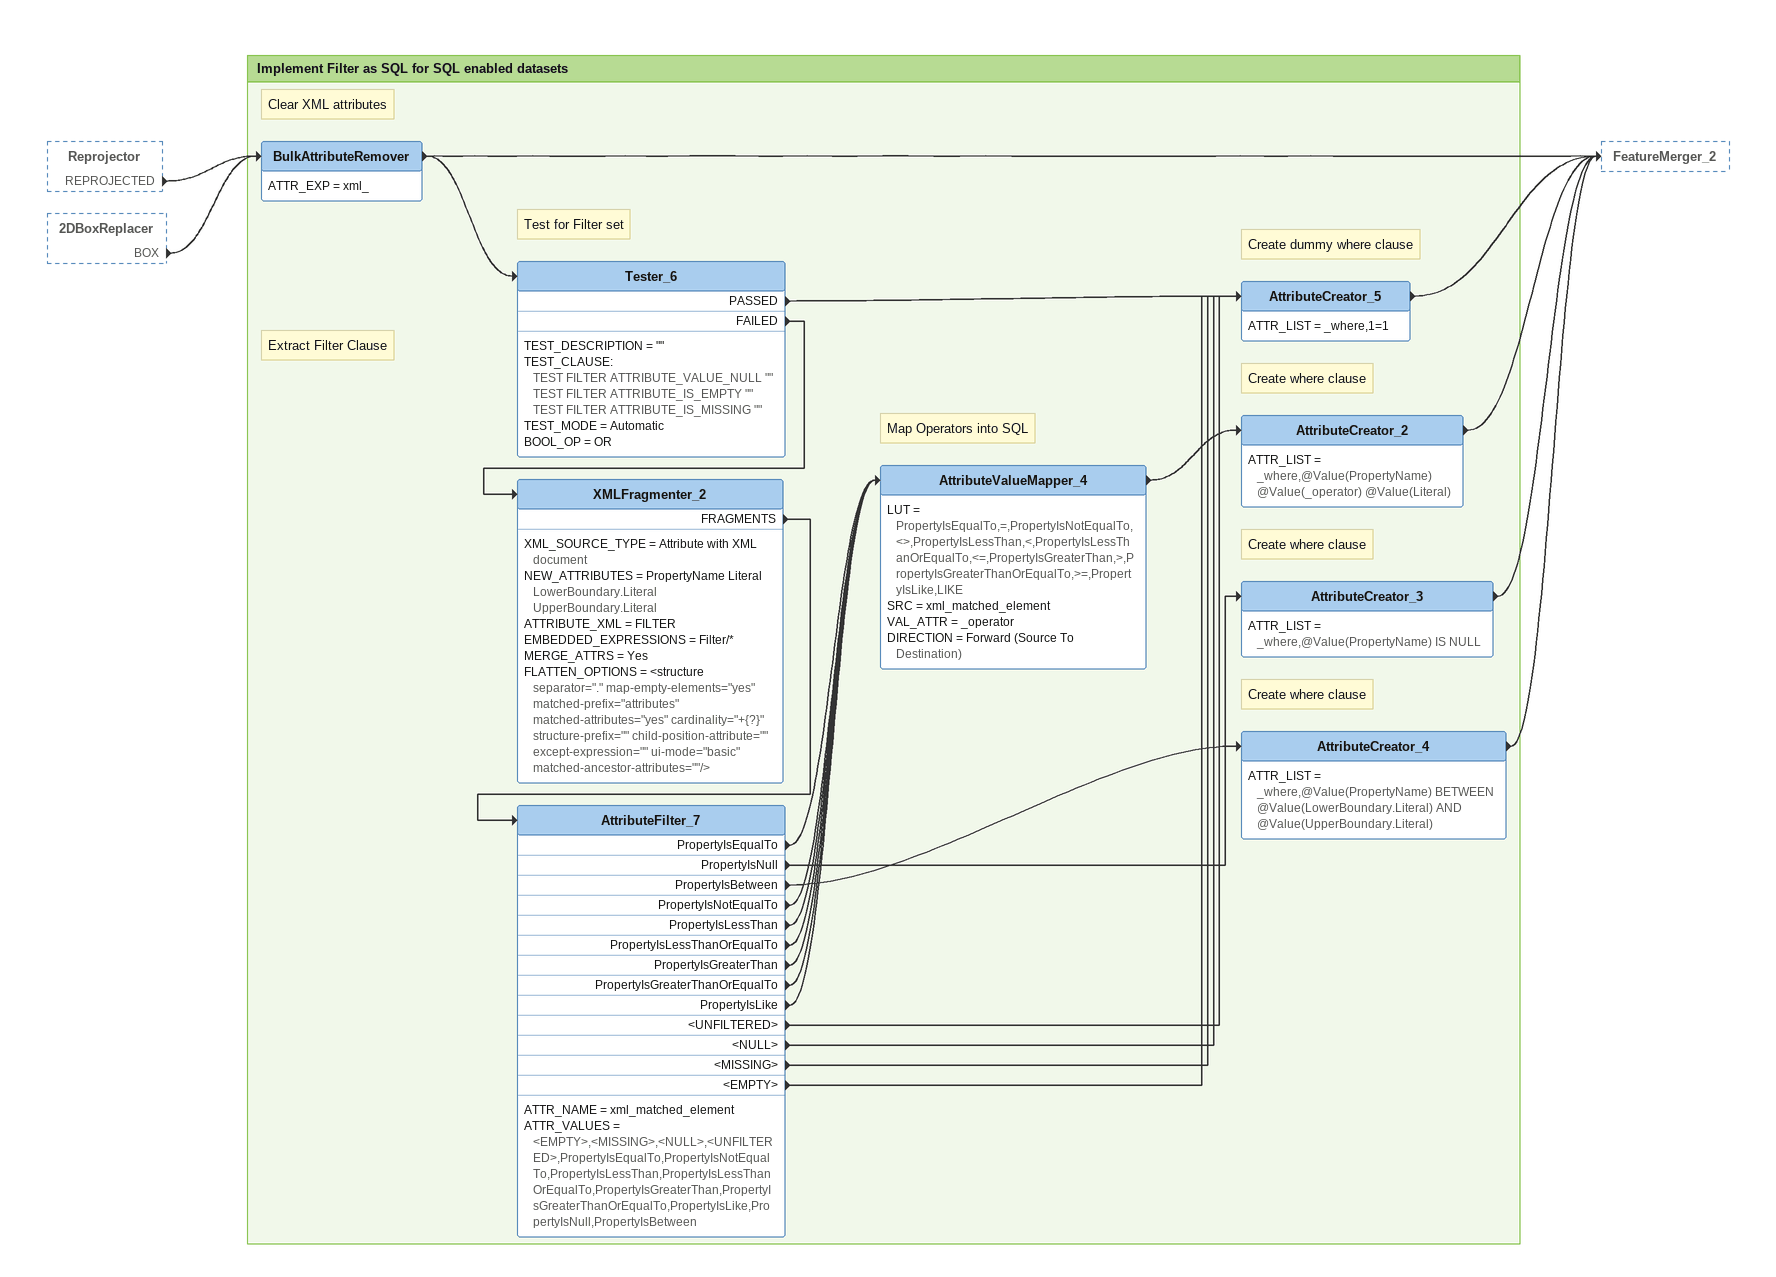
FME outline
Reprojector [outside]
    REPROJECTED -> BulkAttributeRemover
2DBoxReplacer [outside]
    BOX -> BulkAttributeRemover

Bookmark: Implement Filter as SQL for SQL enabled datasets
Note: Clear XML attributes
BulkAttributeRemover
    ATTR_EXP = xml_
    -> Tester_6
    -> FeatureMerger_2
Note: Test for Filter set
Tester_6
    TEST_DESCRIPTION = ""
    TEST_CLAUSE:
      TEST FILTER ATTRIBUTE_VALUE_NULL ""
      TEST FILTER ATTRIBUTE_IS_EMPTY ""
      TEST FILTER ATTRIBUTE_IS_MISSING ""
    TEST_MODE = Automatic
    BOOL_OP = OR
    PASSED -> AttributeCreator_5
    FAILED -> XMLFragmenter_2
Note: Extract Filter Clause
XMLFragmenter_2
    XML_SOURCE_TYPE = Attribute with XML document
    NEW_ATTRIBUTES = PropertyName Literal LowerBoundary.Literal UpperBoundary.Literal
    ATTRIBUTE_XML = FILTER
    EMBEDDED_EXPRESSIONS = Filter/*
    MERGE_ATTRS = Yes
    FLATTEN_OPTIONS = <structure separator="." map-empty-elements="yes" matched-prefix="attributes" matched-attributes="yes" cardinality="+{?}" structure-prefix="" child-position-attribute="" except-expression="" ui-mode="basic" matched-ancestor-attributes=""/>
    FRAGMENTS -> AttributeFilter_7
AttributeFilter_7
    ATTR_NAME = xml_matched_element
    ATTR_VALUES = <EMPTY>,<MISSING>,<NULL>,<UNFILTERED>,PropertyIsEqualTo,PropertyIsNotEqualTo,PropertyIsLessThan,PropertyIsLessThanOrEqualTo,PropertyIsGreaterThan,PropertyIsGreaterThanOrEqualTo,PropertyIsLike,PropertyIsNull,PropertyIsBetween
    PropertyIsEqualTo -> AttributeValueMapper_4
    PropertyIsNull -> AttributeCreator_3
    PropertyIsBetween -> AttributeCreator_4
    PropertyIsNotEqualTo -> AttributeValueMapper_4
    PropertyIsLessThan -> AttributeValueMapper_4
    PropertyIsLessThanOrEqualTo -> AttributeValueMapper_4
    PropertyIsGreaterThan -> AttributeValueMapper_4
    PropertyIsGreaterThanOrEqualTo -> AttributeValueMapper_4
    PropertyIsLike -> AttributeValueMapper_4
    <UNFILTERED> -> AttributeCreator_5
    <NULL> -> AttributeCreator_5
    <MISSING> -> AttributeCreator_5
    <EMPTY> -> AttributeCreator_5
Note: Create dummy where clause
AttributeCreator_5
    ATTR_LIST = _where,1=1
    -> FeatureMerger_2
Note: Map Operators into SQL
AttributeValueMapper_4
    LUT = PropertyIsEqualTo,=,PropertyIsNotEqualTo,<>,PropertyIsLessThan,<,PropertyIsLessThanOrEqualTo,<=,PropertyIsGreaterThan,>,PropertyIsGreaterThanOrEqualTo,>=,PropertyIsLike,LIKE
    SRC = xml_matched_element
    VAL_ATTR = _operator
    DIRECTION = Forward (Source To Destination)
    -> AttributeCreator_2
Note: Create where clause
AttributeCreator_2
    ATTR_LIST = _where,@Value(PropertyName) @Value(_operator) @Value(Literal)
    -> FeatureMerger_2
Note: Create where clause
AttributeCreator_3
    ATTR_LIST = _where,@Value(PropertyName) IS NULL
    -> FeatureMerger_2
Note: Create where clause
AttributeCreator_4
    ATTR_LIST = _where,@Value(PropertyName) BETWEEN @Value(LowerBoundary.Literal) AND @Value(UpperBoundary.Literal)
    -> FeatureMerger_2
